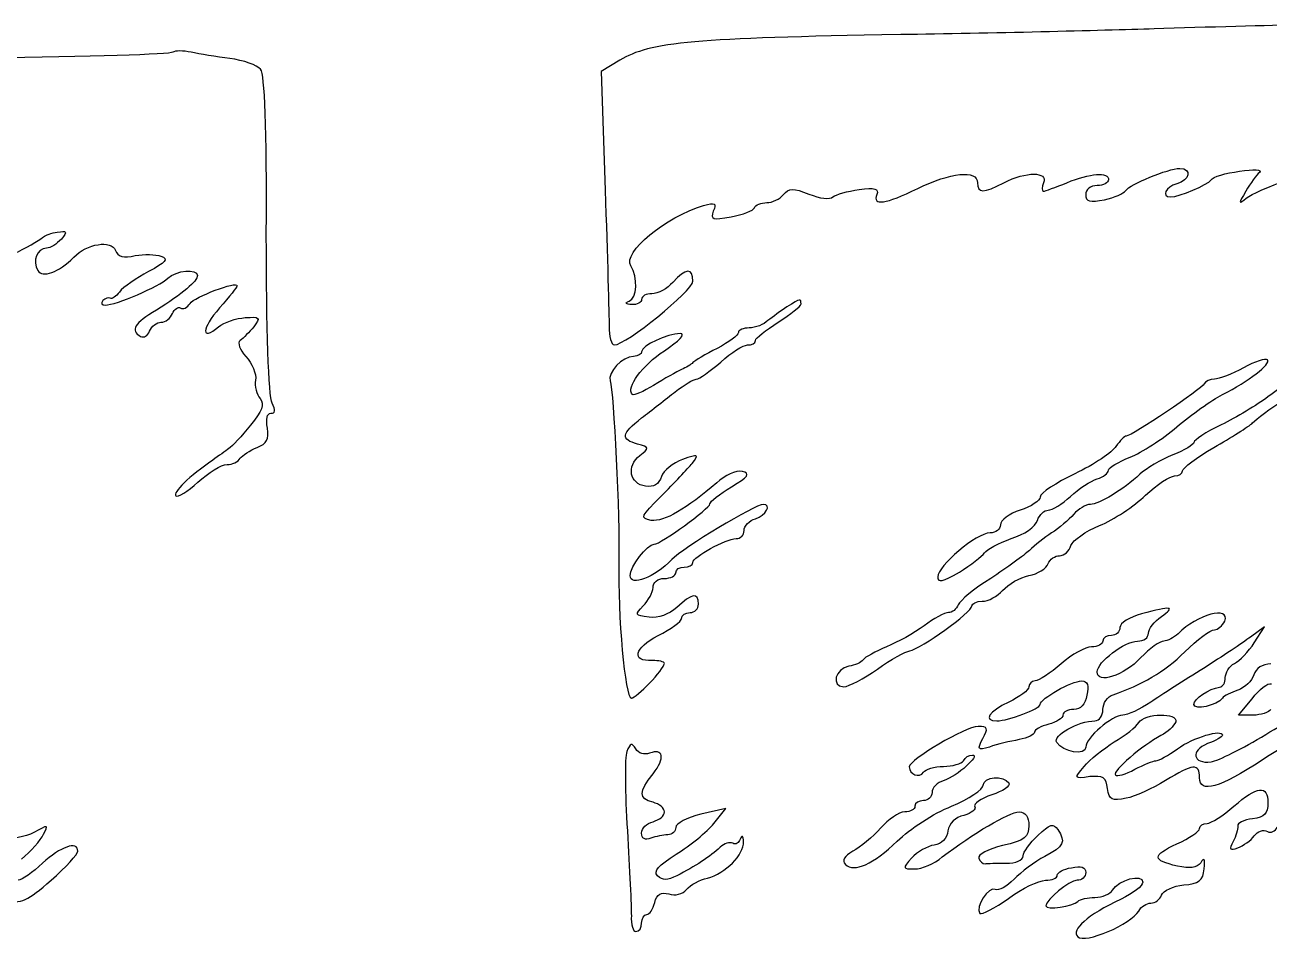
# Model space of a CAD drawing. Extents: x 0 to 69.4, y 0 to 30.3.
# Drawn here: x 42.81 to 46.603, y 12.287 to 15.089 of the extents above; entities that cross this region are included whole.
import ezdxf

# ---------------------------------------------------------------- set-up
doc = ezdxf.new("R2010")
doc.units = 0
doc.header["$MEASUREMENT"] = 0
doc.layers.get('0').update_dxf_attribs({"linetype": 'CONTINUOUS'})

msp = doc.modelspace()

# ---------------------------------------------------------------- linework, layer by layer
at = {"color": 0, "linetype": 'CONTINUOUS'}
for p, q in [((43.2611, 15.0053), (43.2611, 15.0053)), ((44.6239, 14.981), (44.5665, 14.9463)), ((44.5665, 14.9463), (44.5787, 14.5851)), ((45.1325, 14.2293), (45.1325, 14.2293)), ((46.5247, 14.0435), (46.5247, 14.0435)), ((46.214, 13.2936), (46.214, 13.2936)), ((46.5889, 13.2537), (46.5456, 13.2224)), ((46.5576, 13.2051), (46.5889, 13.2537)), ((46.509, 12.9847), (46.5507, 13.0349)), ((46.5542, 12.9847), (46.509, 12.9847)), ((44.6447, 12.8735), (44.6447, 12.8735)), ((44.9467, 12.6999), (44.8703, 12.6826)), ((44.9103, 12.6548), (44.9467, 12.6999))]:
    msp.add_line(p, q, dxfattribs=at)
for points in [[(45.4797, 15.059), (44.8564, 15.0486), (44.7142, 15.0365), (44.6239, 14.981)], [(46.2522, 15.0764), (46.0942, 15.0713), (45.7471, 15.0625), (45.4797, 15.059)], [(46.6983, 15.0886), (46.6097, 15.0868), (46.4101, 15.0817), (46.2522, 15.0764)], [(43.2611, 15.0053), (43.2542, 14.9983), (43.0025, 14.9914), (42.6988, 14.9879)], [(43.3167, 15.0053), (43.2924, 15.0104), (43.2664, 15.0104), (43.2611, 15.0053)], [(43.4347, 14.9861), (43.3949, 14.9914), (43.341, 15), (43.3167, 15.0053)], [(43.5285, 14.9532), (43.5181, 14.9653), (43.4764, 14.981), (43.4347, 14.9861)], [(43.5458, 14.4497), (43.5476, 14.7778), (43.5407, 14.9375), (43.5285, 14.9532)], [(45.5318, 14.5903), (45.6307, 14.6389), (45.714, 14.6476), (45.714, 14.6076)], [(45.7939, 14.6076), (45.8615, 14.6424), (45.9293, 14.6424), (45.9154, 14.6076)], [(45.9865, 14.6076), (46.0578, 14.6372), (46.1133, 14.6407), (46.1133, 14.6164)], [(46.1654, 14.5833), (46.1775, 14.6025), (46.2956, 14.6511), (46.3303, 14.6511)], [(46.3303, 14.6511), (46.3685, 14.6511), (46.3615, 14.6146), (46.3215, 14.6042)], [(46.4257, 14.6164), (46.431, 14.625), (46.4708, 14.6372), (46.5125, 14.6424)], [(46.5125, 14.6424), (46.556, 14.6493), (46.5838, 14.6476), (46.5733, 14.6389)], [(45.714, 14.6076), (45.714, 14.5747), (45.7314, 14.5747), (45.7939, 14.6076)], [(45.9154, 14.6076), (45.9101, 14.5938), (45.9101, 14.5817), (45.9154, 14.5817)], [(45.9154, 14.5817), (45.9189, 14.5817), (45.9518, 14.5938), (45.9865, 14.6076)], [(46.1133, 14.6164), (46.1133, 14.6076), (46.0976, 14.599), (46.0786, 14.599)], [(46.3215, 14.6042), (46.2868, 14.5956), (46.2731, 14.5643), (46.3025, 14.5643)], [(46.3025, 14.5643), (46.3303, 14.5643), (46.4153, 14.6007), (46.4257, 14.6164)], [(46.5733, 14.6389), (46.5646, 14.6319), (46.5456, 14.606), (46.5317, 14.5817)], [(46.5333, 14.5608), (46.5472, 14.5713), (46.6046, 14.5972), (46.6583, 14.6164)], [(44.5787, 14.5851), (44.5857, 14.3872), (44.5908, 14.1997), (44.5908, 14.1703)], [(45.0717, 14.5469), (45.0874, 14.5469), (45.1117, 14.5574), (45.1221, 14.5713)], [(45.1221, 14.5713), (45.1394, 14.5921), (45.1515, 14.5921), (45.2001, 14.5729)], [(45.2001, 14.5729), (45.2332, 14.559), (45.2644, 14.5556), (45.2731, 14.5643)], [(45.2731, 14.5643), (45.2818, 14.5713), (45.3182, 14.5817), (45.3529, 14.5868)], [(45.3529, 14.5868), (45.4015, 14.5938), (45.4138, 14.5886), (45.4068, 14.5713)], [(45.4068, 14.5713), (45.3929, 14.5365), (45.4328, 14.5417), (45.5318, 14.5903)], [(46.0786, 14.599), (46.0578, 14.599), (46.0439, 14.5868), (46.0439, 14.5713)], [(46.0439, 14.5713), (46.0439, 14.5504), (46.056, 14.5469), (46.1011, 14.5556)], [(46.1011, 14.5556), (46.1307, 14.5625), (46.1601, 14.5747), (46.1654, 14.5833)], [(46.5317, 14.5817), (46.509, 14.5435), (46.509, 14.54), (46.5333, 14.5608)], [(44.6568, 14.3543), (44.6308, 14.3942), (44.7628, 14.5035), (44.879, 14.5382)], [(44.879, 14.5382), (44.9138, 14.5486), (44.9189, 14.5451), (44.9085, 14.5208)], [(44.9624, 14.5035), (44.9987, 14.5104), (45.0318, 14.5226), (45.0335, 14.5313)], [(45.0335, 14.5313), (45.0369, 14.54), (45.0543, 14.5469), (45.0717, 14.5469)], [(44.9085, 14.5208), (44.8999, 14.4949), (44.905, 14.4931), (44.9624, 14.5035)], [(42.8671, 14.4428), (42.8724, 14.4479), (42.8914, 14.4549), (42.9087, 14.4567)], [(42.9087, 14.4567), (42.9383, 14.4618), (42.94, 14.4601), (42.921, 14.4358)], [(42.7872, 14.396), (42.8272, 14.4168), (42.8619, 14.4376), (42.8671, 14.4428)], [(42.921, 14.4358), (42.9071, 14.4203), (42.8879, 14.4081), (42.8758, 14.4081)], [(42.9592, 14.3803), (42.999, 14.4219), (43.0736, 14.4342), (43.0858, 14.4011)], [(43.5632, 13.936), (43.5528, 13.955), (43.5458, 14.165), (43.5458, 14.4497)], [(42.8758, 14.4081), (42.8462, 14.4081), (42.8324, 14.3682), (42.8497, 14.3404)], [(42.8497, 14.3404), (42.8636, 14.3161), (42.9122, 14.3335), (42.9592, 14.3803)], [(43.0858, 14.4011), (43.0928, 14.3821), (43.1101, 14.3768), (43.1465, 14.3856)], [(43.1465, 14.3856), (43.1726, 14.3907), (43.209, 14.389), (43.2247, 14.3838)], [(43.2247, 14.3838), (43.249, 14.3751), (43.2403, 14.3647), (43.1865, 14.3369)], [(43.2456, 14.3161), (43.2715, 14.3404), (43.3358, 14.3474), (43.3358, 14.3247)], [(44.6517, 14.2467), (44.676, 14.2553), (44.6794, 14.3178), (44.6568, 14.3543)], [(44.8461, 14.3074), (44.8461, 14.349), (44.8253, 14.3474), (44.7853, 14.3039)], [(43.0546, 14.2344), (43.0875, 14.2344), (43.2212, 14.2918), (43.2456, 14.3161)], [(43.1865, 14.3369), (43.15, 14.3161), (43.1101, 14.29), (43.0979, 14.2744)], [(43.3358, 14.3247), (43.3358, 14.3074), (43.2907, 14.2692), (43.2108, 14.2189)], [(43.3132, 14.2397), (43.3254, 14.2588), (43.4574, 14.3092), (43.4574, 14.2935)], [(44.6065, 14.1129), (44.6412, 14.1129), (44.8461, 14.2779), (44.8461, 14.3074)], [(44.7853, 14.3039), (44.7679, 14.2849), (44.7401, 14.2692), (44.7211, 14.2692)], [(43.0979, 14.2744), (43.0875, 14.2606), (43.0754, 14.2518), (43.0701, 14.2553)], [(43.4574, 14.2935), (43.4574, 14.29), (43.4331, 14.2606), (43.4035, 14.2258)], [(44.7211, 14.2692), (44.7037, 14.2692), (44.6899, 14.2622), (44.6899, 14.2518)], [(43.0476, 14.2483), (43.0407, 14.2397), (43.0442, 14.2344), (43.0546, 14.2344)], [(43.0701, 14.2553), (43.065, 14.2588), (43.0546, 14.2553), (43.0476, 14.2483)], [(43.2594, 14.2085), (43.2664, 14.2224), (43.2768, 14.231), (43.2837, 14.2258)], [(43.2837, 14.2258), (43.2924, 14.2206), (43.3046, 14.2258), (43.3132, 14.2397)], [(43.4035, 14.2258), (43.3479, 14.1633), (43.3462, 14.1217), (43.4, 14.1685)], [(44.6603, 14.2363), (44.6412, 14.2363), (44.6378, 14.2414), (44.6517, 14.2467)], [(44.6899, 14.2518), (44.6899, 14.2432), (44.676, 14.2344), (44.6603, 14.2363)], [(45.1325, 14.2293), (45.1151, 14.2171), (45.089, 14.1981), (45.0751, 14.1876)], [(45.1064, 14.1824), (45.1446, 14.2067), (45.1758, 14.231), (45.1758, 14.2379)], [(45.1758, 14.2379), (45.1758, 14.2553), (45.1758, 14.2553), (45.1325, 14.2293)], [(43.2108, 14.2189), (43.1431, 14.1789), (43.131, 14.1581), (43.1622, 14.139)], [(43.2247, 14.1824), (43.2386, 14.1824), (43.2542, 14.1946), (43.2594, 14.2085)], [(43.4, 14.1685), (43.4174, 14.1824), (43.4539, 14.1946), (43.4817, 14.1963)], [(43.4817, 14.1963), (43.5268, 14.1997), (43.5285, 14.1963), (43.5076, 14.1685)], [(45.0751, 14.1876), (45.0631, 14.1754), (45.0369, 14.165), (45.0179, 14.165)], [(43.1622, 14.139), (43.1726, 14.1338), (43.1847, 14.1407), (43.19, 14.1546)], [(43.19, 14.1546), (43.1951, 14.1703), (43.2125, 14.1824), (43.2247, 14.1824)], [(43.5076, 14.1685), (43.4938, 14.1529), (43.4764, 14.1338), (43.466, 14.1268)], [(44.5908, 14.1703), (44.5908, 14.139), (44.5978, 14.1129), (44.6065, 14.1129)], [(44.8079, 14.1476), (44.7679, 14.1476), (44.6899, 14.1113), (44.6899, 14.0921)], [(44.7593, 14.0956), (44.8044, 14.1251), (44.8253, 14.1476), (44.8079, 14.1476)], [(44.9849, 14.1511), (44.9849, 14.1425), (44.9554, 14.1217), (44.9207, 14.1025)], [(45.0179, 14.165), (45.0006, 14.165), (44.9849, 14.1581), (44.9849, 14.1511)], [(45.0369, 14.1268), (45.0369, 14.1338), (45.0682, 14.1581), (45.1064, 14.1824)], [(43.466, 14.1268), (43.4574, 14.1199), (43.4643, 14.099), (43.4833, 14.0782)], [(44.9311, 14.0608), (44.9624, 14.0904), (45.0006, 14.1129), (45.0126, 14.1129)], [(45.0126, 14.1129), (45.0265, 14.1129), (45.0369, 14.1182), (45.0369, 14.1268)], [(43.4833, 14.0782), (43.5025, 14.0574), (43.5164, 14.0244), (43.5129, 14.0053)], [(44.6656, 14.0782), (44.6308, 14.0782), (44.5857, 14.0296), (44.5943, 14.0036)], [(44.6621, 13.9619), (44.6412, 13.9828), (44.6915, 14.0504), (44.7593, 14.0956)], [(44.6899, 14.0921), (44.6899, 14.0851), (44.6794, 14.0782), (44.6656, 14.0782)], [(44.9207, 14.1025), (44.8842, 14.0851), (44.8513, 14.0643), (44.8461, 14.0592)], [(46.5976, 14.0678), (46.5924, 14.0731), (46.5594, 14.0626), (46.5247, 14.0435)], [(44.8114, 14.0383), (44.7975, 14.0314), (44.7593, 14.0106), (44.7263, 13.9897)], [(44.8461, 14.0592), (44.8408, 14.0539), (44.8253, 14.0435), (44.8114, 14.0383)], [(44.8564, 14.0088), (44.8651, 14.0088), (44.8981, 14.0331), (44.9311, 14.0608)], [(46.5247, 14.0435), (46.49, 14.0244), (46.45, 14.0088), (46.4361, 14.0088)], [(46.4604, 13.9619), (46.5403, 14.0018), (46.6097, 14.0557), (46.5976, 14.0678)], [(43.5129, 14.0053), (43.5094, 13.9879), (43.5164, 13.9619), (43.5268, 13.9499)], [(44.5943, 14.0036), (44.6047, 13.9724), (44.6239, 13.5852), (44.6204, 13.4533)], [(44.7922, 13.9706), (44.82, 13.9914), (44.8496, 14.0088), (44.8564, 14.0088)], [(46.4361, 14.0088), (46.4222, 14.0088), (46.4083, 14.0018), (46.4049, 13.9949)], [(46.6861, 14.0122), (46.6706, 14.0053), (46.6324, 13.9793), (46.5993, 13.955)], [(44.7263, 13.9897), (44.695, 13.9706), (44.6656, 13.9585), (44.6621, 13.9619)], [(44.6899, 13.8908), (44.7193, 13.9133), (44.7644, 13.9481), (44.7922, 13.9706)], [(46.4049, 13.9949), (46.3979, 13.9793), (46.1844, 13.8352), (46.1671, 13.8352)], [(46.3215, 13.863), (46.365, 13.9013), (46.4275, 13.9446), (46.4604, 13.9619)], [(43.5268, 13.9499), (43.5407, 13.9307), (43.5337, 13.9117), (43.4972, 13.8682)], [(43.5597, 13.9047), (43.5736, 13.9047), (43.5754, 13.9133), (43.5632, 13.936)], [(46.5993, 13.955), (46.5664, 13.9307), (46.5021, 13.8908), (46.4569, 13.87)], [(46.5525, 13.8752), (46.5629, 13.8873), (46.6062, 13.9186), (46.6479, 13.9464)], [(43.5493, 13.8595), (43.5442, 13.8873), (43.5476, 13.9047), (43.5597, 13.9047)], [(44.6776, 13.8109), (44.6256, 13.8248), (44.6274, 13.8422), (44.6899, 13.8908)], [(43.4972, 13.8682), (43.4712, 13.8352), (43.4417, 13.804), (43.4313, 13.797)], [(43.5181, 13.8005), (43.5476, 13.8127), (43.5546, 13.8248), (43.5493, 13.8595)], [(46.1793, 13.771), (46.214, 13.7849), (46.2782, 13.8266), (46.3215, 13.863)], [(46.4569, 13.87), (46.4101, 13.8474), (46.3736, 13.8231), (46.3736, 13.8161)], [(46.4344, 13.8005), (46.4865, 13.83), (46.5403, 13.8648), (46.5525, 13.8752)], [(44.6846, 13.7762), (44.7142, 13.7988), (44.7142, 13.8005), (44.6776, 13.8109)], [(46.1671, 13.8352), (46.1619, 13.8352), (46.1481, 13.8213), (46.1358, 13.804)], [(46.3736, 13.8161), (46.3736, 13.8092), (46.3442, 13.7918), (46.3094, 13.7779)], [(43.4313, 13.797), (43.4226, 13.7901), (43.4, 13.7745), (43.3826, 13.7623)], [(43.466, 13.7675), (43.4729, 13.7762), (43.4956, 13.7918), (43.5181, 13.8005)], [(44.7019, 13.6825), (44.6533, 13.6894), (44.6429, 13.7432), (44.6846, 13.7762)], [(44.8443, 13.7519), (44.8651, 13.7797), (44.8633, 13.7814), (44.8149, 13.7641)], [(46.1358, 13.804), (46.1254, 13.7866), (46.0699, 13.7484), (46.0108, 13.7207)], [(46.1133, 13.7311), (46.1133, 13.738), (46.1428, 13.7571), (46.1793, 13.771)], [(46.3094, 13.7779), (46.2731, 13.7641), (46.2279, 13.7363), (46.2088, 13.7189)], [(46.3389, 13.7293), (46.3389, 13.738), (46.3824, 13.771), (46.4344, 13.8005)], [(43.3826, 13.7623), (43.3115, 13.7137), (43.2594, 13.6616), (43.2699, 13.6529)], [(43.3375, 13.6946), (43.3688, 13.7241), (43.4087, 13.7484), (43.4261, 13.7484)], [(43.4261, 13.7484), (43.4417, 13.7484), (43.4608, 13.7571), (43.466, 13.7675)], [(44.8149, 13.7641), (44.7853, 13.7536), (44.7558, 13.7293), (44.7506, 13.712)], [(44.7506, 13.6529), (44.7888, 13.6911), (44.8304, 13.7363), (44.8443, 13.7519)], [(44.9971, 13.7276), (44.9779, 13.7311), (44.9432, 13.7154), (44.9189, 13.6929)], [(46.0786, 13.705), (46.0976, 13.7102), (46.1133, 13.7224), (46.1133, 13.7311)], [(43.2699, 13.6529), (43.275, 13.6477), (43.3063, 13.6668), (43.3375, 13.6946)], [(44.7506, 13.712), (44.7419, 13.6877), (44.7263, 13.679), (44.7019, 13.6825)], [(44.9189, 13.6929), (44.8287, 13.6148), (44.7575, 13.5731), (44.7193, 13.5783)], [(44.964, 13.6807), (45.0161, 13.712), (45.0214, 13.7207), (44.9971, 13.7276)], [(46.0108, 13.7207), (45.9536, 13.6929), (45.905, 13.6616), (45.905, 13.6495)], [(45.9969, 13.6512), (46.0231, 13.6755), (46.0594, 13.6981), (46.0786, 13.705)], [(46.2088, 13.7189), (46.1585, 13.672), (46.0838, 13.6269), (46.0578, 13.6269)], [(46.2261, 13.6547), (46.2608, 13.6877), (46.3007, 13.7137), (46.3146, 13.7137)], [(46.3146, 13.7137), (46.3285, 13.7137), (46.3389, 13.7207), (46.3389, 13.7293)], [(44.8981, 13.6286), (44.8981, 13.6356), (44.9276, 13.6582), (44.964, 13.6807)], [(46.0856, 13.5627), (46.1289, 13.58), (46.1914, 13.6217), (46.2261, 13.6547)], [(44.7193, 13.5783), (44.6846, 13.5852), (44.6864, 13.5904), (44.7506, 13.6529)], [(44.7281, 13.5054), (44.7471, 13.5054), (44.8981, 13.6148), (44.8981, 13.6286)], [(45.0612, 13.6269), (45.0353, 13.6269), (44.8165, 13.495), (44.7818, 13.4586)], [(45.0369, 13.5835), (45.0682, 13.5939), (45.0874, 13.6269), (45.0612, 13.6269)], [(45.905, 13.6495), (45.905, 13.6391), (45.8772, 13.62), (45.8442, 13.6095)], [(45.9293, 13.6095), (45.9414, 13.6095), (45.9726, 13.6286), (45.9969, 13.6512)], [(46.0578, 13.6269), (46.0439, 13.6269), (46.0213, 13.613), (46.0074, 13.5974)], [(45.0022, 13.547), (45.0022, 13.5609), (45.0179, 13.5783), (45.0369, 13.5835)], [(45.8442, 13.6095), (45.8112, 13.5991), (45.7835, 13.5783), (45.7835, 13.5644)], [(45.8963, 13.5783), (45.9032, 13.5957), (45.9171, 13.6095), (45.9293, 13.6095)], [(46.0074, 13.5974), (45.9918, 13.58), (45.9622, 13.554), (45.9397, 13.5401)], [(44.9779, 13.5227), (44.9918, 13.5227), (45.0022, 13.5332), (45.0022, 13.547)], [(45.7835, 13.5644), (45.7835, 13.5505), (45.7696, 13.5401), (45.7522, 13.5401)], [(45.8164, 13.5227), (45.8564, 13.5349), (45.8911, 13.5592), (45.8963, 13.5783)], [(45.9987, 13.5019), (46.0039, 13.5175), (46.0439, 13.5453), (46.0856, 13.5627)], [(44.6551, 13.4099), (44.6551, 13.4377), (44.7072, 13.5054), (44.7281, 13.5054)], [(44.8461, 13.4499), (44.8461, 13.4672), (44.9467, 13.5227), (44.9779, 13.5227)], [(45.7522, 13.5401), (45.7106, 13.5401), (45.5925, 13.4395), (45.5925, 13.4065)], [(45.7349, 13.4794), (45.7418, 13.4898), (45.7783, 13.5088), (45.8164, 13.5227)], [(45.9397, 13.5401), (45.9189, 13.5262), (45.8876, 13.5019), (45.8719, 13.4863)], [(45.6585, 13.4204), (45.6932, 13.4429), (45.7279, 13.469), (45.7349, 13.4794)], [(45.8719, 13.4863), (45.8564, 13.4724), (45.8043, 13.4342), (45.754, 13.4013)], [(45.9293, 13.4464), (45.9344, 13.4603), (45.9501, 13.4707), (45.964, 13.4707)], [(45.964, 13.4707), (45.9779, 13.4707), (45.9935, 13.4846), (45.9987, 13.5019)], [(44.6204, 13.4533), (44.6169, 13.2884), (44.6394, 13.0367), (44.6586, 13.0367)], [(44.7818, 13.4586), (44.7297, 13.4047), (44.6551, 13.3752), (44.6551, 13.4099)], [(44.794, 13.4186), (44.794, 13.429), (44.8061, 13.436), (44.82, 13.436)], [(44.82, 13.436), (44.8339, 13.436), (44.8461, 13.4412), (44.8461, 13.4499)], [(45.8703, 13.4099), (45.8981, 13.4152), (45.924, 13.4325), (45.9293, 13.4464)], [(44.7246, 13.3735), (44.7246, 13.3891), (44.7385, 13.4013), (44.7593, 13.4013)], [(44.7593, 13.4013), (44.7783, 13.4013), (44.794, 13.4099), (44.794, 13.4186)], [(45.5925, 13.4065), (45.5925, 13.3874), (45.6064, 13.3908), (45.6585, 13.4204)], [(45.754, 13.4013), (45.7036, 13.37), (45.6603, 13.3336), (45.655, 13.3214)], [(45.7904, 13.3648), (45.8078, 13.3839), (45.8442, 13.4047), (45.8703, 13.4099)], [(44.695, 13.3179), (44.7107, 13.3336), (44.7246, 13.3596), (44.7246, 13.3735)], [(44.8633, 13.3231), (44.8633, 13.3596), (44.8426, 13.3561), (44.7975, 13.3127)], [(45.7279, 13.3318), (45.7471, 13.3318), (45.7749, 13.3474), (45.7904, 13.3648)], [(44.7124, 13.2832), (44.669, 13.2884), (44.6672, 13.2902), (44.695, 13.3179)], [(44.8374, 13.2971), (44.8513, 13.2971), (44.8633, 13.3092), (44.8633, 13.3231)], [(45.5075, 13.1808), (45.5404, 13.186), (45.6967, 13.2988), (45.6967, 13.3179)], [(45.655, 13.3214), (45.6499, 13.3075), (45.636, 13.2971), (45.6256, 13.2971)], [(45.6967, 13.3179), (45.6967, 13.3249), (45.7106, 13.3318), (45.7279, 13.3318)], [(46.2747, 13.2849), (46.3181, 13.3162), (46.306, 13.3179), (46.214, 13.2936)], [(46.4674, 13.2711), (46.4847, 13.3197), (46.384, 13.2919), (46.325, 13.2329)], [(44.7975, 13.3127), (44.7732, 13.2919), (44.7401, 13.2797), (44.7124, 13.2832)], [(44.7401, 13.2277), (44.7801, 13.2467), (44.8114, 13.2711), (44.8114, 13.2797)], [(44.8114, 13.2797), (44.8114, 13.2902), (44.8235, 13.2971), (44.8374, 13.2971)], [(45.6256, 13.2971), (45.6133, 13.2971), (45.5804, 13.2797), (45.5508, 13.2572)], [(46.214, 13.2936), (46.1775, 13.2832), (46.1481, 13.2658), (46.1481, 13.252)], [(46.2349, 13.2346), (46.2349, 13.2467), (46.2522, 13.2711), (46.2747, 13.2849)], [(45.5508, 13.2572), (45.5214, 13.2346), (45.4693, 13.2068), (45.4362, 13.1929)], [(46.1481, 13.252), (46.1481, 13.2381), (46.1358, 13.2277), (46.1219, 13.2277)], [(46.3458, 13.1773), (46.384, 13.2155), (46.424, 13.245), (46.4361, 13.245)], [(46.4361, 13.245), (46.4465, 13.245), (46.4604, 13.2572), (46.4674, 13.2711)], [(44.7228, 13.1513), (44.6568, 13.1478), (44.6672, 13.1895), (44.7401, 13.2277)], [(46.096, 13.2103), (46.096, 13.2016), (46.0803, 13.1929), (46.0612, 13.1929)], [(46.0786, 13.1165), (46.0786, 13.1461), (46.1619, 13.2103), (46.2018, 13.2103)], [(46.1219, 13.2277), (46.1081, 13.2277), (46.096, 13.2207), (46.096, 13.2103)], [(46.2018, 13.2103), (46.221, 13.2103), (46.2349, 13.2207), (46.2349, 13.2346)], [(46.2817, 13.2103), (46.2696, 13.2103), (46.2383, 13.1877), (46.2122, 13.1599)], [(46.325, 13.2329), (46.3129, 13.2207), (46.2921, 13.2103), (46.2817, 13.2103)], [(46.5456, 13.2224), (46.5229, 13.2051), (46.4588, 13.1634), (46.4032, 13.127)], [(46.4969, 13.1426), (46.5125, 13.1495), (46.5403, 13.179), (46.5576, 13.2051)], [(45.4362, 13.1929), (45.4033, 13.179), (45.3703, 13.1617), (45.3651, 13.153)], [(45.4085, 13.1252), (45.4501, 13.1547), (45.4953, 13.179), (45.5075, 13.1808)], [(46.0612, 13.1929), (46.0439, 13.1929), (46.0004, 13.1704), (45.9692, 13.1408)], [(46.1272, 13.0471), (46.214, 13.0766), (46.2833, 13.1165), (46.3458, 13.1773)], [(44.6586, 13.0367), (44.6742, 13.0367), (44.7575, 13.1235), (44.7593, 13.1426)], [(44.7593, 13.1426), (44.7593, 13.1478), (44.7419, 13.1513), (44.7228, 13.1513)], [(45.3217, 13.1339), (45.28, 13.127), (45.2661, 13.0714), (45.3061, 13.0714)], [(45.3061, 13.0714), (45.3217, 13.0714), (45.3686, 13.0957), (45.4085, 13.1252)], [(45.3651, 13.153), (45.3599, 13.1461), (45.339, 13.1356), (45.3217, 13.1339)], [(45.9692, 13.1408), (45.9362, 13.1131), (45.8997, 13.0888), (45.8893, 13.0888)], [(46.2122, 13.1599), (46.1585, 13.1044), (46.0786, 13.0783), (46.0786, 13.1165)], [(46.4032, 13.127), (46.3458, 13.0922), (46.2747, 13.0454), (46.2418, 13.0245)], [(46.4692, 13.0992), (46.4692, 13.1131), (46.4812, 13.1339), (46.4969, 13.1426)], [(46.6081, 13.1408), (46.5819, 13.1408), (46.5629, 13.127), (46.556, 13.1079)], [(45.8893, 13.0888), (45.8789, 13.0888), (45.8703, 13.0801), (45.8703, 13.0714)], [(45.905, 13.0176), (45.905, 13.0349), (46.0004, 13.0888), (46.0317, 13.0888)], [(46.0317, 13.0888), (46.049, 13.0888), (46.0543, 13.0749), (46.0474, 13.0454)], [(46.4518, 13.0697), (46.4622, 13.0714), (46.4692, 13.0836), (46.4692, 13.0992)], [(46.556, 13.1079), (46.5507, 13.0888), (46.5282, 13.0679), (46.5074, 13.061)], [(45.8703, 13.0714), (45.8703, 13.061), (45.8425, 13.0402), (45.8094, 13.0245)], [(46.3736, 13.0176), (46.3736, 13.0349), (46.4187, 13.0662), (46.4518, 13.0697)], [(46.5074, 13.061), (46.4865, 13.054), (46.4657, 13.0436), (46.4604, 13.0367)], [(46.5507, 13.0349), (46.5733, 13.0645), (46.5993, 13.0836), (46.6097, 13.0801)], [(45.8094, 13.0245), (45.7471, 12.9951), (45.7297, 12.9673), (45.7731, 12.9673)], [(45.7731, 12.9673), (45.8078, 12.9673), (45.905, 13.0038), (45.905, 13.0176)], [(46.0474, 13.0454), (46.0421, 13.0176), (46.0282, 13.002), (46.0074, 13.002)], [(46.096, 13.002), (46.096, 13.0211), (46.1099, 13.0419), (46.1272, 13.0471)], [(46.2418, 13.0245), (46.2088, 13.002), (46.1706, 12.9847), (46.1567, 12.9847)], [(46.4604, 13.0367), (46.4449, 13.0142), (46.3736, 12.9985), (46.3736, 13.0176)], [(45.9744, 12.9847), (45.9744, 12.976), (45.9553, 12.9638), (45.931, 12.9569)], [(46.0074, 13.002), (45.9883, 13.002), (45.9744, 12.9951), (45.9744, 12.9847)], [(46.1567, 12.9847), (46.1237, 12.9847), (46.0439, 12.9152), (46.0439, 12.8874)], [(46.0717, 12.9673), (46.0856, 12.9673), (46.096, 12.9829), (46.096, 13.002)], [(46.2053, 12.9621), (46.2226, 12.9916), (46.3268, 12.9933), (46.3181, 12.9638)], [(46.6081, 13.002), (46.6028, 12.9933), (46.5768, 12.9847), (46.5542, 12.9847)], [(46.5924, 12.9256), (46.6618, 12.9673), (46.7261, 13.002), (46.7347, 13.002)], [(45.7158, 12.9499), (45.6776, 12.9499), (45.5057, 12.8492), (45.5057, 12.8267)], [(45.7297, 12.9135), (45.7471, 12.9447), (45.7453, 12.9499), (45.7158, 12.9499)], [(45.931, 12.9569), (45.9067, 12.9517), (45.8876, 12.9395), (45.8876, 12.9326)], [(45.9553, 12.9013), (45.9414, 12.9222), (46.0213, 12.9673), (46.0717, 12.9673)], [(46.1307, 12.9031), (46.1636, 12.9222), (46.1983, 12.9499), (46.2053, 12.9621)], [(46.3181, 12.9638), (46.3129, 12.9517), (46.2937, 12.9326), (46.2731, 12.9222)], [(46.3233, 12.8822), (46.3719, 12.9169), (46.4604, 12.943), (46.4604, 12.9239)], [(44.6725, 12.8822), (44.6603, 12.9013), (44.6551, 12.8996), (44.6447, 12.8735)], [(45.7506, 12.8874), (45.714, 12.877), (45.7124, 12.8788), (45.7297, 12.9135)], [(45.8407, 12.91), (45.8129, 12.9048), (45.7731, 12.8961), (45.7506, 12.8874)], [(45.8876, 12.9326), (45.8876, 12.9256), (45.8668, 12.9152), (45.8407, 12.91)], [(46.0439, 12.8874), (46.0439, 12.8597), (45.9744, 12.8718), (45.9553, 12.9013)], [(46.0386, 12.8284), (46.056, 12.8492), (46.0976, 12.8822), (46.1307, 12.9031)], [(46.2731, 12.9222), (46.2175, 12.8944), (46.1237, 12.8128), (46.1342, 12.8024)], [(46.4153, 12.8978), (46.3615, 12.877), (46.3701, 12.8353), (46.4257, 12.8423)], [(46.4604, 12.9239), (46.4604, 12.9187), (46.4396, 12.9065), (46.4153, 12.8978)], [(46.4257, 12.8423), (46.4483, 12.8458), (46.5229, 12.884), (46.5924, 12.9256)], [(46.7192, 12.9152), (46.6983, 12.9152), (46.6358, 12.8857), (46.5819, 12.8475)], [(44.6447, 12.8735), (44.6378, 12.8562), (44.6394, 12.7468), (44.6464, 12.6322)], [(44.7142, 12.8683), (44.6985, 12.8631), (44.6794, 12.8683), (44.6725, 12.8822)], [(44.7246, 12.8058), (44.7628, 12.8544), (44.7558, 12.8857), (44.7142, 12.8683)], [(45.6985, 12.8631), (45.7244, 12.8631), (45.6515, 12.7989), (45.6117, 12.785)], [(45.6707, 12.8458), (45.6758, 12.8562), (45.6881, 12.8631), (45.6985, 12.8631)], [(46.2574, 12.8458), (46.2661, 12.8458), (46.2956, 12.8614), (46.3233, 12.8822)], [(45.5057, 12.8267), (45.5057, 12.8041), (45.5369, 12.7919), (45.5492, 12.811)], [(45.5492, 12.811), (45.5543, 12.8197), (45.5821, 12.8284), (45.6099, 12.8284)], [(45.6099, 12.8284), (45.6376, 12.8284), (45.6654, 12.8371), (45.6707, 12.8458)], [(46.056, 12.7972), (46.0074, 12.7902), (46.0074, 12.7919), (46.0386, 12.8284)], [(46.1932, 12.8197), (46.221, 12.8336), (46.2504, 12.8458), (46.2574, 12.8458)], [(46.391, 12.7937), (46.391, 12.8388), (46.3701, 12.8371), (46.2868, 12.785)], [(46.5819, 12.8475), (46.4518, 12.7624), (46.391, 12.7451), (46.391, 12.7937)], [(44.7246, 12.719), (44.6811, 12.7312), (44.6811, 12.7503), (44.7246, 12.8058)], [(45.6117, 12.785), (45.5908, 12.7798), (45.5751, 12.7624), (45.5751, 12.7485)], [(45.7314, 12.7711), (45.7314, 12.7972), (45.7939, 12.8024), (45.8094, 12.7781)], [(46.1099, 12.7607), (46.1064, 12.7954), (46.096, 12.8006), (46.056, 12.7972)], [(46.1342, 12.8024), (46.1393, 12.7972), (46.1654, 12.8041), (46.1932, 12.8197)], [(46.2868, 12.785), (46.2469, 12.7607), (46.1932, 12.7364), (46.1671, 12.7312)], [(45.5751, 12.7485), (45.5751, 12.7347), (45.5631, 12.7242), (45.5492, 12.7242)], [(45.6342, 12.7069), (45.6881, 12.7294), (45.7314, 12.759), (45.7314, 12.7711)], [(45.8094, 12.7781), (45.8147, 12.7694), (45.7904, 12.752), (45.7575, 12.7416)], [(46.1671, 12.7312), (46.1237, 12.7225), (46.115, 12.726), (46.1099, 12.7607)], [(46.4951, 12.7069), (46.5664, 12.7694), (46.5993, 12.7728), (46.5993, 12.7173)], [(44.7593, 12.6895), (44.7593, 12.7017), (44.7436, 12.7138), (44.7246, 12.719)], [(45.4693, 12.601), (45.5075, 12.6374), (45.5804, 12.686), (45.6342, 12.7069)], [(45.5231, 12.7069), (45.5231, 12.6982), (45.5092, 12.6895), (45.4918, 12.6895)], [(45.5492, 12.7242), (45.5353, 12.7242), (45.5231, 12.7173), (45.5231, 12.7069)], [(45.7575, 12.7416), (45.7244, 12.7312), (45.7001, 12.7138), (45.7054, 12.7051)], [(46.4136, 12.6548), (46.4257, 12.6548), (46.4639, 12.6791), (46.4951, 12.7069)], [(46.5993, 12.7173), (46.5993, 12.6843), (46.5889, 12.6739), (46.5525, 12.6687)], [(44.7246, 12.66), (44.7436, 12.6652), (44.7593, 12.6774), (44.7593, 12.6895)], [(44.8703, 12.6826), (44.8287, 12.6722), (44.794, 12.6548), (44.794, 12.6426)], [(45.4918, 12.6895), (45.4744, 12.6895), (45.4415, 12.6669), (45.4189, 12.6409)], [(45.6064, 12.5524), (45.7001, 12.6235), (45.8094, 12.6895), (45.8407, 12.6895)], [(45.6724, 12.6791), (45.6464, 12.6739), (45.6272, 12.6548), (45.6237, 12.6322)], [(45.7054, 12.7051), (45.7106, 12.6982), (45.6967, 12.686), (45.6724, 12.6791)], [(45.8407, 12.6895), (45.8599, 12.6895), (45.8703, 12.6756), (45.8703, 12.6478)], [(46.5525, 12.6687), (46.5247, 12.6652), (46.5056, 12.6565), (46.5074, 12.6461)], [(42.8671, 12.6218), (42.8828, 12.6513), (42.881, 12.6513), (42.8376, 12.627)], [(44.6464, 12.6322), (44.6533, 12.5159), (44.6586, 12.3996), (44.6586, 12.3736)], [(44.6899, 12.6253), (44.6899, 12.6392), (44.7054, 12.6548), (44.7246, 12.66)], [(44.794, 12.6426), (44.794, 12.6305), (44.7836, 12.6201), (44.7697, 12.6201)], [(44.7957, 12.561), (44.8374, 12.5871), (44.8894, 12.6288), (44.9103, 12.6548)], [(45.4189, 12.6409), (45.3946, 12.6131), (45.3564, 12.5819), (45.3339, 12.5697)], [(45.6237, 12.6322), (45.6203, 12.6079), (45.6047, 12.5923), (45.5821, 12.5888)], [(45.8703, 12.6478), (45.8703, 12.6131), (45.8581, 12.6027), (45.7904, 12.5871)], [(45.8981, 12.6183), (45.9344, 12.6531), (45.9449, 12.6565), (45.9588, 12.6357)], [(45.9588, 12.6357), (45.9831, 12.5975), (45.9779, 12.5853), (45.9189, 12.5541)], [(46.3215, 12.5923), (46.3597, 12.6097), (46.391, 12.6305), (46.391, 12.6392)], [(46.391, 12.6392), (46.391, 12.6478), (46.4014, 12.6548), (46.4136, 12.6548)], [(46.5074, 12.6461), (46.5074, 12.6374), (46.5021, 12.6149), (46.4935, 12.5992)], [(46.5576, 12.6166), (46.5681, 12.6305), (46.5854, 12.6374), (46.5976, 12.6305)], [(46.5976, 12.6305), (46.6081, 12.6235), (46.6219, 12.6305), (46.6271, 12.6444)], [(42.8376, 12.627), (42.8099, 12.6131), (42.7682, 12.6062), (42.7421, 12.6131)], [(42.7994, 12.5454), (42.8272, 12.5697), (42.8585, 12.6027), (42.8671, 12.6218)], [(42.9712, 12.5697), (42.9712, 12.6027), (42.9175, 12.5836), (42.8636, 12.5333)], [(44.7176, 12.6097), (44.7003, 12.6027), (44.6899, 12.6079), (44.6899, 12.6253)], [(44.7697, 12.6201), (44.7558, 12.6201), (44.7332, 12.6149), (44.7176, 12.6097)], [(44.8911, 12.4882), (44.945, 12.5021), (45.0022, 12.5593), (45.0006, 12.5992)], [(44.9675, 12.594), (44.9589, 12.5992), (44.9415, 12.594), (44.9293, 12.5819)], [(44.9901, 12.6062), (44.9867, 12.5958), (44.9763, 12.5888), (44.9675, 12.594)], [(45.0006, 12.5992), (45.0006, 12.6166), (44.9953, 12.6201), (44.9901, 12.6062)], [(45.3112, 12.5298), (45.3374, 12.5038), (45.3964, 12.5298), (45.4693, 12.601)], [(45.8529, 12.5558), (45.8529, 12.5663), (45.8737, 12.5958), (45.8981, 12.6183)], [(46.4935, 12.5992), (46.4796, 12.5749), (46.4831, 12.5715), (46.5074, 12.5801)], [(46.5074, 12.5801), (46.5247, 12.5871), (46.5472, 12.6027), (46.5576, 12.6166)], [(42.8897, 12.4812), (42.9349, 12.5212), (42.9712, 12.561), (42.9712, 12.5697)], [(44.7385, 12.4951), (44.7246, 12.509), (44.7401, 12.5264), (44.7957, 12.561)], [(44.9293, 12.5819), (44.8999, 12.5541), (44.8513, 12.5229), (44.7975, 12.4951)], [(45.3339, 12.5697), (45.3078, 12.5541), (45.2992, 12.542), (45.3112, 12.5298)], [(45.5821, 12.5888), (45.5612, 12.5853), (45.53, 12.568), (45.5126, 12.5489)], [(45.7904, 12.5871), (45.7471, 12.5767), (45.714, 12.5593), (45.7175, 12.5489)], [(45.8008, 12.5333), (45.8303, 12.5333), (45.8529, 12.542), (45.8529, 12.5558)], [(46.3233, 12.5246), (46.2453, 12.542), (46.2453, 12.5576), (46.3215, 12.5923)], [(42.8636, 12.5333), (42.8342, 12.5055), (42.8011, 12.4812), (42.789, 12.4812)], [(45.5126, 12.5489), (45.4849, 12.5177), (45.4849, 12.5159), (45.5214, 12.5159)], [(45.5214, 12.5159), (45.5439, 12.5159), (45.5821, 12.5316), (45.6064, 12.5524)], [(45.7175, 12.5489), (45.721, 12.5385), (45.7297, 12.5316), (45.7367, 12.5316)], [(45.7367, 12.5316), (45.7436, 12.5333), (45.7731, 12.5333), (45.8008, 12.5333)], [(45.9189, 12.5541), (45.8893, 12.5385), (45.846, 12.5055), (45.8251, 12.4847)], [(45.9571, 12.4968), (45.9571, 12.5055), (45.9761, 12.5159), (46.0004, 12.5194)], [(46.0004, 12.5194), (46.03, 12.5264), (46.0439, 12.5212), (46.0439, 12.5055)], [(46.3944, 12.535), (46.3824, 12.5194), (46.3615, 12.5159), (46.3233, 12.5246)], [(46.4049, 12.5159), (46.4083, 12.5472), (46.4049, 12.5524), (46.3944, 12.535)], [(42.749, 12.417), (42.7976, 12.41), (42.8185, 12.4187), (42.8897, 12.4812)], [(44.7975, 12.4951), (44.7679, 12.4812), (44.754, 12.4795), (44.7385, 12.4951)], [(44.8269, 12.4534), (44.8392, 12.4673), (44.8668, 12.483), (44.8911, 12.4882)], [(45.8251, 12.4847), (45.8025, 12.4621), (45.7783, 12.4482), (45.7679, 12.4534)], [(45.8078, 12.4257), (45.8494, 12.4569), (45.9015, 12.4812), (45.9206, 12.4812)], [(45.9206, 12.4812), (45.9414, 12.4812), (45.9571, 12.4882), (45.9571, 12.4968)], [(46.0178, 12.4812), (45.9935, 12.4812), (45.9224, 12.4222), (45.9224, 12.4031)], [(46.0439, 12.5055), (46.0439, 12.4916), (46.0317, 12.4812), (46.0178, 12.4812)], [(46.1254, 12.4517), (46.1446, 12.483), (46.2175, 12.5021), (46.2175, 12.476)], [(46.3424, 12.4673), (46.3893, 12.4708), (46.4014, 12.4812), (46.4049, 12.5159)], [(44.7297, 12.4135), (44.7367, 12.4396), (44.7489, 12.4465), (44.7732, 12.4396)], [(44.7732, 12.4396), (44.7922, 12.4326), (44.8149, 12.4396), (44.8269, 12.4534)], [(45.7679, 12.4534), (45.7487, 12.4656), (45.7054, 12.3979), (45.721, 12.3805)], [(46.0717, 12.4291), (46.0942, 12.4291), (46.1185, 12.4396), (46.1254, 12.4517)], [(46.2175, 12.476), (46.2175, 12.4639), (46.1879, 12.4413), (46.1515, 12.4239)], [(46.2747, 12.4361), (46.2799, 12.45), (46.3111, 12.4639), (46.3424, 12.4673)], [(44.7054, 12.3771), (44.7142, 12.3771), (44.7246, 12.3927), (44.7297, 12.4135)], [(45.721, 12.3805), (45.7263, 12.3753), (45.7661, 12.3962), (45.8078, 12.4257)], [(45.9224, 12.4031), (45.9224, 12.3892), (46.0057, 12.4014), (46.0196, 12.417)], [(46.1515, 12.4239), (46.049, 12.3753), (45.9969, 12.3302), (46.0196, 12.3093)], [(46.0196, 12.417), (46.0265, 12.4239), (46.0508, 12.4291), (46.0717, 12.4291)], [(46.2053, 12.3875), (46.2122, 12.4014), (46.2296, 12.4118), (46.2418, 12.4118)], [(46.2418, 12.4118), (46.2557, 12.4118), (46.2696, 12.4222), (46.2747, 12.4361)], [(44.6586, 12.3736), (44.6568, 12.3458), (44.6638, 12.325), (44.6725, 12.325)], [(44.6899, 12.351), (44.6899, 12.3649), (44.6968, 12.3771), (44.7054, 12.3771)], [(46.0196, 12.3093), (46.0404, 12.2868), (46.1828, 12.3475), (46.2053, 12.3875)], [(44.6725, 12.325), (44.6829, 12.325), (44.6899, 12.3371), (44.6899, 12.351)]]:
    msp.add_open_spline(points, degree=3, dxfattribs=at)

doc.saveas('drawing.dxf')
